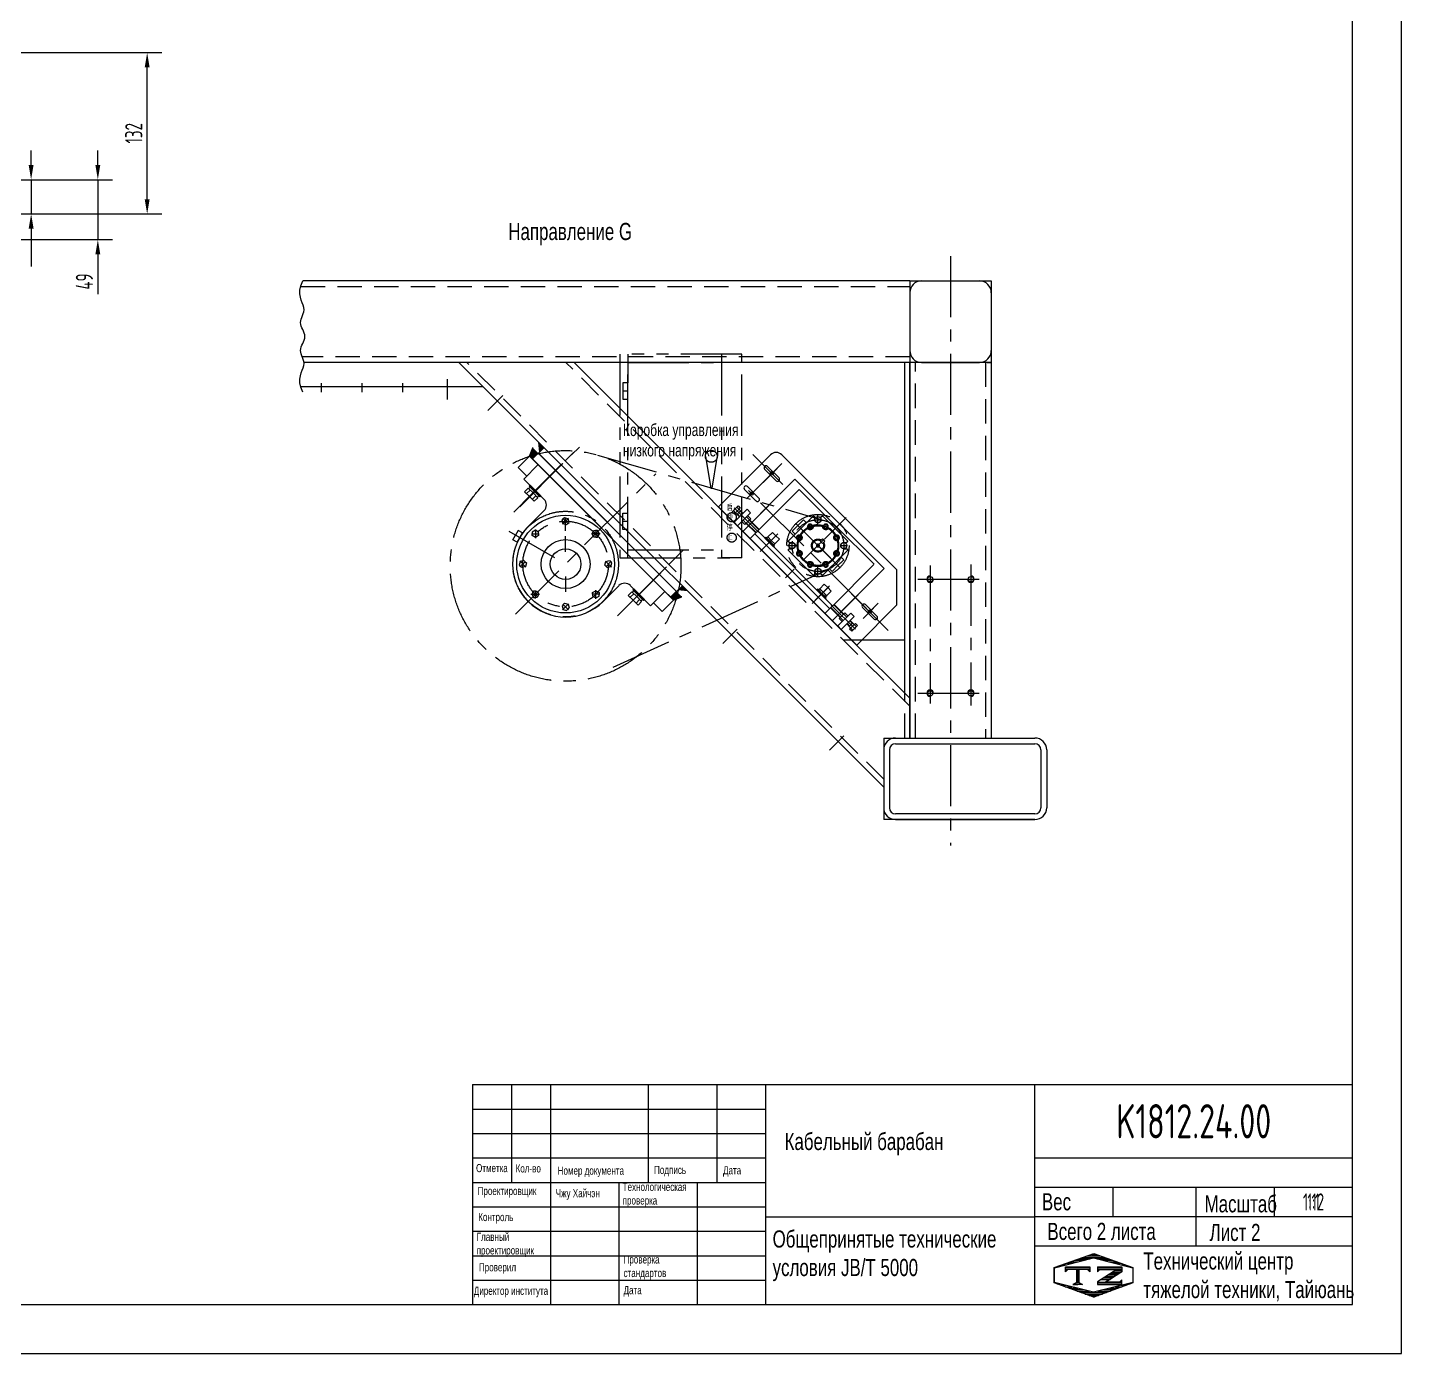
# Model space of a CAD drawing. Header units: millimetres. Extents: x 0 to 10092, y -1 to 7128.
# Drawn here: x 6719 to 10092, y 0 to 3254 of the extents above; entities that cross this region are included whole.
import ezdxf
from ezdxf.enums import TextEntityAlignment as Align

# ---------------------------------------------------------------- set-up
doc = ezdxf.new("R2010")
doc.units = ezdxf.units.MM
doc.header["$LTSCALE"] = 120
for name, pattern in [('F', [0.75, 0.5, -0.25]), ('G', [2, 1.25, -0.25, 0.25, -0.25]), ('K', [2.5, 1.25, -0.25, 0.25, -0.25, 0.25, -0.25])]:
    doc.linetypes.add(name, pattern=pattern)
for name, color, linetype in [('01', 7, 'Continuous'), ('02', 1, 'Continuous'), ('04', 2, 'F'), ('05', 4, 'G'), ('07', 6, 'K'), ('08', 1, 'Continuous'), ('11', 3, 'Continuous'), ('THICK', 7, 'Continuous')]:
    doc.layers.add(name, color=color, linetype=linetype)
doc.styles.get("Standard").update_dxf_attribs({"font": 'isocp', "width": 0.707, "bigfont": 'intecad.shx'})

# ---------------------------------------------------------------- blocks, each defined once
blk = doc.blocks.new('*X22')
at = {"color": 0}
for p, q in [((122.34, 4.5), (123.72, 4.5)), ((122.82, 4.8), (123.24, 4.8))]:
    blk.add_line(p, q, dxfattribs=at)
blk = doc.blocks.new('*X21')
at = {"color": 0}
for p, q in [((120.53, 7.8), (125.53, 7.8)), ((120.53, 7.5), (125.53, 7.5)), ((120.53, 7.2), (120.79, 7.2)), ((125.27, 7.2), (125.53, 7.2))]:
    blk.add_line(p, q, dxfattribs=at)
blk = doc.blocks.new('*X20')
at = {"color": 0}
for p, q in [((120.66, 8.7), (121.92, 8.7)), ((121.52, 9), (123.12, 9)), ((122.38, 9.3), (124.32, 9.3)), ((123.24, 9.6), (125.52, 9.6)), ((124.1, 9.9), (128.52, 9.9)), ((124.97, 10.2), (127.67, 10.2)), ((125.83, 10.5), (126.82, 10.5)), ((127.02, 9.6), (129.37, 9.6)), ((128.22, 9.3), (130.22, 9.3)), ((129.42, 9), (131.07, 9)), ((130.62, 8.7), (131.92, 8.7)), ((118.22, 7.8), (118.32, 7.8)), ((118.22, 7.5), (118.27, 7.5)), ((118.22, 7.2), (118.27, 7.2)), ((118.22, 6.9), (118.27, 6.9)), ((118.22, 6.6), (118.27, 6.6)), ((118.22, 6.3), (118.27, 6.3)), ((118.22, 6), (118.27, 6)), ((118.22, 5.7), (118.27, 5.7)), ((118.94, 8.1), (119.52, 8.1)), ((119.8, 8.4), (120.72, 8.4)), ((131.82, 8.4), (132.77, 8.4)), ((133.02, 8.1), (133.62, 8.1)), ((134.22, 7.8), (134.32, 7.8)), ((134.27, 7.5), (134.32, 7.5)), ((134.27, 7.2), (134.32, 7.2)), ((134.27, 6.9), (134.32, 6.9)), ((134.27, 6.6), (134.32, 6.6)), ((134.27, 6.3), (134.32, 6.3)), ((134.27, 6), (134.32, 6)), ((134.27, 5.7), (134.32, 5.7)), ((118.22, 5.4), (118.27, 5.4)), ((118.22, 5.1), (118.27, 5.1)), ((118.22, 4.8), (118.27, 4.8)), ((118.79, 4.5), (119.42, 4.5)), ((119.61, 4.2), (120.62, 4.2)), ((120.43, 3.9), (121.82, 3.9)), ((121.26, 3.6), (123.02, 3.6)), ((122.08, 3.3), (124.22, 3.3)), ((122.91, 3), (125.42, 3)), ((127.12, 3), (129.7, 3)), ((128.32, 3.3), (130.51, 3.3)), ((129.52, 3.6), (131.32, 3.6)), ((130.72, 3.9), (132.14, 3.9)), ((131.92, 4.2), (132.95, 4.2)), ((133.12, 4.5), (133.76, 4.5)), ((134.27, 5.4), (134.32, 5.4)), ((134.27, 5.1), (134.32, 5.1)), ((134.27, 4.8), (134.32, 4.8)), ((123.73, 2.7), (128.89, 2.7)), ((124.55, 2.4), (128.07, 2.4)), ((125.38, 2.1), (127.26, 2.1)), ((126.2, 1.8), (126.45, 1.8))]:
    blk.add_line(p, q, dxfattribs=at)
blk = doc.blocks.new('*X23')
at = {"color": 0}
for p, q in [((127.06, 7.8), (132.06, 7.8)), ((127.06, 7.5), (132.06, 7.5)), ((127.06, 7.2), (127.32, 7.2)), ((128.3, 5.7), (130.1, 5.7)), ((128.77, 6), (130.57, 6)), ((129.23, 6.3), (131.04, 6.3)), ((129.7, 6.6), (131.51, 6.6)), ((130.16, 6.9), (131.98, 6.9)), ((130.62, 7.2), (132.06, 7.2)), ((127.84, 5.4), (129.64, 5.4))]:
    blk.add_line(p, q, dxfattribs=at)
blk = doc.blocks.new('*X24')
at = {"color": 0}
for p, q in [((127.06, 4.8), (132.06, 4.8)), ((127.06, 4.5), (132.06, 4.5)), ((131.84, 5.1), (132.06, 5.1))]:
    blk.add_line(p, q, dxfattribs=at)
blk = doc.blocks.new('A$C5E6C1A89')
for p, q in [((0, 6), (3, 7.7)), ((0, 6), (3, 4.2)), ((3, 11.1), (6, 9.4)), ((3, 11.1), (3, 7.7)), ((3, 4.2), (3, 0.8)), ((3, 0.8), (6, 2.5)), ((6, 9.4), (9, 11.1)), ((6, 2.5), (9, 0.8)), ((9, 11.1), (9, 7.7)), ((9, 7.7), (11.9, 6)), ((9, 4.2), (11.9, 6)), ((9, 4.2), (9, 0.8))]:
    blk.add_line(p, q)
blk.add_circle((6, 6), 5.97)
blk = doc.blocks.new('ERWEREW')
at = {"layer": '07', "color": 6, "linetype": 'K'}
for p, q in [((2796.8, 3814.4), (2879.9, 3814.4)), ((2778.8, 3796.4), (2778.8, 3713.3)), ((2788.4, 3794), (2783.9, 3798.5)), ((2799.4, 3793.8), (2787.5, 3805.7)), ((2799.1, 3804.8), (2794.7, 3809.3)), ((2875.9, 3792.4), (2890.6, 3807.1)), ((2877.8, 3805.1), (2882, 3809.3)), ((2888.6, 3794.4), (2892.8, 3798.5)), ((2897.9, 3796.4), (2897.9, 3713.3)), ((2795.3, 3754.9), (2883.1, 3754.9)), ((2834.4, 3774.3), (2834.4, 3766.3)), ((2834.4, 3774.3), (2842.3, 3774.3)), ((2834.4, 3766.3), (2842.3, 3766.3)), ((2842.3, 3774.3), (2842.3, 3766.3)), ((2783.9, 3711.2), (2788, 3715.3)), ((2785.8, 3702.3), (2801.1, 3717.6)), ((2891, 3702.2), (2875.5, 3717.7)), ((2892.8, 3711.2), (2888.3, 3715.7)), ((2794.7, 3700.4), (2798.8, 3704.6)), ((2796.8, 3695.3), (2879.9, 3695.3)), ((2882, 3700.4), (2877.5, 3704.9))]:
    blk.add_line(p, q, dxfattribs=at)
for radius in [50.8, 3.42]:
    blk.add_circle((2838.3, 3754.9), radius, dxfattribs=at)
for centre, radius, start, end in [((2796.8, 3811.4), 3, 90, 225), ((2879.9, 3811.4), 3, 315, 90), ((2781.8, 3796.4), 3, 45, 180), ((2838.3, 3754.9), 63.5, 122.1372, 146.9016), ((2793.4, 3799.8), 7.63, 221.5539, 48.4461), ((2791.4, 3774.3), 8.03, 252.0316, 62.9684), ((2838.3, 3754.9), 50.8, 119.2343, 150.7657), ((2838.3, 3754.9), 48.8, 121.4553, 148.5447), ((2818.9, 3801.8), 8.03, 207.0316, 17.9684), ((2838.3, 3754.9), 50.8, 74.2343, 105.7657), ((2838.3, 3754.9), 48.8, 76.4553, 103.5447), ((2857.8, 3801.8), 8.03, 162.0316, 332.9684), ((2838.3, 3754.9), 50.8, 29.2343, 60.7657), ((2838.3, 3754.9), 48.8, 31.4553, 58.5447), ((2838.3, 3754.9), 63.5, 29.6063, 58.3724), ((2883.2, 3799.8), 7.62, 135, 315), ((2885.3, 3774.3), 8.03, 117.0316, 287.9684), ((2894.9, 3796.4), 3, 0, 135), ((2838.3, 3754.9), 50.8, 164.2343, 195.7657), ((2838.3, 3754.9), 48.8, 166.4553, 193.5447), ((2838.3, 3754.9), 15.9, 104.5232, 75.4768), ((2838.3, 3754.9), 13.9, 106.6736, 73.3264), ((2838.3, 3754.9), 48.8, 346.4553, 13.5447), ((2838.3, 3754.9), 50.8, 344.2343, 15.7657), ((2781.8, 3713.3), 3, 180, 315), ((2838.3, 3754.9), 63.5, 208.4941, 235.3568), ((2793.4, 3710), 7.62, 315, 135), ((2791.4, 3735.4), 8.03, 297.0316, 107.9684), ((2838.3, 3754.9), 50.8, 209.2343, 240.7657), ((2838.3, 3754.9), 48.8, 211.4553, 238.5447), ((2818.9, 3707.9), 8.03, 342.0316, 152.9684), ((2857.8, 3707.9), 8.03, 27.0316, 197.9684), ((2838.3, 3754.9), 50.8, 299.2343, 330.7657), ((2838.3, 3754.9), 48.8, 301.4553, 328.5447), ((2838.3, 3754.9), 63.5, 301.38, 325.029), ((2883.2, 3710), 7.63, 41.5539, 228.4461), ((2885.3, 3735.4), 8.03, 72.0316, 242.9684), ((2894.9, 3713.3), 3, 225, 0), ((2796.8, 3698.3), 3, 135, 270), ((2838.3, 3754.9), 50.8, 254.2343, 285.7657), ((2838.3, 3754.9), 48.8, 256.4553, 283.5447), ((2879.9, 3698.3), 3, 270, 45)]:
    blk.add_arc(centre, radius, start, end, dxfattribs=at)
for p, rotation in [((2797.4, 3768.3), 90), ((2818.9, 3793.3), 45), ((2876.8, 3774.3), 315), ((2799.8, 3735.4), 135), ((2824.9, 3713.9), 180), ((2857.8, 3716.4), 225), ((2879.3, 3741.4), 270)]:
    blk.add_blockref('A$C5E6C1A89', p, dxfattribs=dict(at, rotation=rotation))
blk.add_blockref('A$C5E6C1A89', (2851.8, 3795.8), dxfattribs=at)

msp = doc.modelspace()

# ---------------------------------------------------------------- hatches: boundary and pattern name
at = {"layer": '01', "linetype": 'Continuous'}
for points in [[(7987.5, 2223.5), (7976.6, 2212.7), (7974.4, 2236.6)], [(7972.7, 2210), (7961.9, 2199.2), (7959.6, 2223.1)], [(8325.2, 1857.5), (8312.1, 1870.6), (8301.3, 1859.7)], [(8340, 1871), (8326.9, 1884.1), (8316.1, 1873.2)]]:
    msp.add_hatch(color=7, dxfattribs=at).paths.add_polyline_path(points)
at = {"layer": '01'}
for points in [[(7958.9, 2195.5), (7962.2, 2198.8), (7959.9, 2222.7), (7951.8, 2202.6)], [(8305.3, 1849), (8298.3, 1856.1), (8301.6, 1859.4), (8325.5, 1857.2)]]:
    msp.add_hatch(color=7, dxfattribs=at).paths.add_polyline_path(points)
at = {"layer": '07', "linetype": 'K'}
for points in [[(7973, 2209.7), (7962.2, 2198.8), (7959.9, 2222.7)], [(8325.5, 1857.2), (8312.4, 1870.3), (8301.6, 1859.4)]]:
    msp.add_hatch(color=7, dxfattribs=at).paths.add_polyline_path(points)

# ---------------------------------------------------------------- linework, layer by layer
at = {"color": 7}
msp.add_line((8695.6, 1835), (8511.8, 2018.8), dxfattribs=at)
at = {"layer": '01', "color": 7}
for p, q in [((8885, 2632.4), (7395, 2632.4)), ((8885, 2632.4), (8871, 2632.4)), ((8885, 2632.4), (8885, 2461.4)), ((8885, 2632.4), (8914, 2632.4)), ((8885, 2632.4), (8885, 1510.4)), ((8985, 2632.9), (9085, 2632.9)), ((9085, 2632.9), (9085, 2431.9)), ((8885, 2603.4), (8885, 2602.4)), ((9085, 2603.4), (9085, 2461.4)), ((8885, 2432.4), (7397.8, 2432.4)), ((8821, 1389.5), (7778, 2432.4)), ((9085, 2432.4), (8885, 2432.4)), ((8885, 1510.4), (8885, 2432.4)), ((9056, 2432.4), (8914, 2432.4)), ((9056, 2432.4), (8914, 2432.4)), ((9056, 2432.4), (8914, 2432.4)), ((9085, 2432.4), (9085, 1510.4)), ((7838, 2372.4), (7390, 2372.4)), ((7923.5, 2174.3), (7951.8, 2202.6)), ((7951.8, 2202.6), (7959.9, 2222.7)), ((7973, 2181.4), (7951.8, 2202.6)), ((8298, 1856.4), (7958.5, 2195.8)), ((8312.7, 1869.9), (7973.3, 2209.3)), ((7944.7, 2153.1), (7923.5, 2174.3)), ((7937.7, 2146), (7973, 2181.4)), ((8284.1, 1870.3), (7973, 2181.4)), ((7987.1, 2096.5), (7937.7, 2146)), ((7953.1, 2126.3), (7949.6, 2122.8)), ((7952.9, 2130.8), (7950.7, 2128.7)), ((7950.7, 2128.7), (7963.8, 2115.6)), ((7965.9, 2117.7), (7952.9, 2130.8)), ((7963.8, 2115.6), (7953.1, 2126.3)), ((7954.1, 2129.6), (7965.9, 2117.7)), ((8603, 2145.4), (8475.7, 2018.1)), ((8822.2, 1926.2), (8603, 2145.4)), ((7939.6, 2115.1), (7948.4, 2123.9)), ((7951.4, 2103.2), (7939.6, 2115.1)), ((7953.2, 2119.2), (7944.4, 2110.3)), ((7948.4, 2123.9), (7960.3, 2112.1)), ((7951.4, 2103.2), (7963.3, 2091.4)), ((7967.4, 2105), (7958.5, 2096.2)), ((7972.1, 2100.2), (7960.3, 2112.1)), ((7963.3, 2091.4), (7972.1, 2100.2)), ((7963.8, 2115.6), (7974.5, 2104.9)), ((7976.9, 2102.5), (7963.8, 2115.6)), ((7977.8, 2105.9), (7965.9, 2117.7)), ((7965.9, 2117.7), (7979, 2104.7)), ((7974.5, 2104.9), (7971, 2101.4)), ((7979, 2104.7), (7976.9, 2102.5)), ((7948.3, 2029.4), (7987.1, 2068.2)), ((8456.3, 2072.9), (8449.2, 2065.8)), ((8449.2, 2065.8), (8454.5, 2060.5)), ((8457.3, 2063.4), (8452, 2068.7)), ((8485.6, 2071.8), (8453.8, 2040)), ((8454.5, 2060.5), (8461.6, 2067.6)), ((8456.3, 2072.9), (8463.4, 2080)), ((8457.3, 2063.4), (8467.2, 2053.5)), ((8465.8, 2071.8), (8460.5, 2077.2)), ((8461, 2059.7), (8465.3, 2063.9)), ((8468.7, 2074.7), (8461.6, 2067.6)), ((8462.3, 2031.5), (8494.1, 2063.4)), ((8463.4, 2080), (8468.7, 2074.7)), ((8469.5, 2068.1), (8465.3, 2063.9)), ((8465.8, 2071.8), (8475.7, 2061.9)), ((8494.1, 2063.4), (8485.6, 2071.8)), ((8031.5, 2045.1), (8034.5, 2048.1)), ((8033.9, 2036.1), (8031.5, 2045.1)), ((8042.8, 2033.8), (8033.9, 2036.1)), ((8037.5, 2051.1), (8034.5, 2048.1)), ((8046.5, 2048.7), (8037.5, 2051.1)), ((8040.2, 2019.4), (8040.2, 2050.3)), ((8045.8, 2036.8), (8042.8, 2033.8)), ((8045.8, 2036.8), (8048.9, 2039.8)), ((8048.9, 2039.8), (8046.5, 2048.7)), ((8453.8, 2040), (8462.3, 2031.5)), ((8480.5, 2034.5), (8472.9, 2042.1)), ((8483.4, 2037.3), (8475.7, 2045)), ((8487.6, 2041.6), (8480.5, 2034.5)), ((8483.4, 2037.3), (8506.8, 2013.9)), ((8491.8, 2045.8), (8484.2, 2053.5)), ((8494.7, 2048.7), (8487, 2056.3)), ((8487.6, 2041.6), (8494.7, 2048.7)), ((8491.8, 2045.8), (8515.3, 2022.4)), ((8596.2, 2017.8), (8610.4, 2031.9)), ((8603.3, 2010.7), (8617.4, 2024.9)), ((8624.5, 2046.1), (8610.4, 2031.9)), ((8631.6, 2039), (8617.4, 2024.9)), ((8624.5, 2046.1), (8631.6, 2039)), ((7965.9, 2020.6), (7957.9, 2015.9)), ((7957.9, 2015.9), (7957.9, 2011.7)), ((7957.9, 2007.4), (7957.9, 2011.7)), ((7965.9, 2002.8), (7957.9, 2007.4)), ((7973.9, 2015.9), (7965.9, 2020.6)), ((7973.9, 2007.4), (7965.9, 2002.8)), ((7973.9, 2011.7), (7973.9, 2015.9)), ((7973.9, 2011.7), (7973.9, 2007.4)), ((8105.5, 2011.7), (8110.2, 2019.7)), ((8110.2, 2003.7), (8105.5, 2011.7)), ((8110.2, 2019.7), (8114.4, 2019.7)), ((8114.4, 2003.7), (8110.2, 2003.7)), ((8118.7, 2019.7), (8114.4, 2019.7)), ((8114.4, 2003.7), (8118.7, 2003.7)), ((8123.3, 2011.7), (8118.7, 2019.7)), ((8118.7, 2003.7), (8123.3, 2011.7)), ((8506.8, 2013.9), (8511.1, 2018.1)), ((8515.3, 2022.4), (8511.1, 2018.1)), ((8531.6, 2003.3), (8529.5, 2001.1)), ((8529.5, 2001.1), (8540.1, 1990.5)), ((8542.2, 1992.7), (8531.6, 2003.3)), ((8536.5, 2004.2), (8533.6, 2001.3)), ((8533.6, 2001.3), (8542.2, 1992.7)), ((8545.1, 1995.6), (8536.5, 2004.2)), ((8547.9, 2015.3), (8536.6, 2004)), ((8536.6, 2004), (8545.1, 1995.6)), ((8550.7, 1979.9), (8540.1, 1990.5)), ((8542.2, 1992.7), (8552.8, 1982)), ((8550.8, 1984), (8542.2, 1992.7)), ((8545.1, 1995.6), (8553.7, 1986.9)), ((8553.6, 1987.1), (8545.1, 1995.6)), ((8556.4, 2006.9), (8547.9, 2015.3)), ((8564.9, 1998.4), (8553.6, 1987.1)), ((8556.4, 2006.9), (8564.9, 1998.4)), ((8596.2, 2017.8), (8603.3, 2010.7)), ((8552.8, 1982), (8550.7, 1979.9)), ((8553.7, 1986.9), (8550.8, 1984)), ((7928.9, 1943.7), (7926.5, 1934.8)), ((7926.5, 1934.8), (7929.5, 1931.8)), ((7937.8, 1946.1), (7928.9, 1943.7)), ((7932.5, 1928.8), (7929.5, 1931.8)), ((7941.5, 1931.1), (7932.5, 1928.8)), ((7940.8, 1943.1), (7937.8, 1946.1)), ((7940.8, 1943.1), (7943.9, 1940.1)), ((7943.9, 1940.1), (7941.5, 1931.1)), ((8136.5, 1934.8), (8138.9, 1943.7)), ((8139.5, 1931.8), (8136.5, 1934.8)), ((8138.9, 1943.7), (8147.8, 1946.1)), ((8139.5, 1931.8), (8142.5, 1928.8)), ((8142.5, 1928.8), (8151.5, 1931.1)), ((8147.8, 1946.1), (8150.8, 1943.1)), ((8153.9, 1940.1), (8150.8, 1943.1)), ((8151.5, 1931.1), (8153.9, 1940.1)), ((8687.5, 1926.5), (8701.7, 1940.6)), ((8694.6, 1919.4), (8687.5, 1926.5)), ((8694.6, 1919.4), (8708.8, 1933.6)), ((8822.2, 1926.2), (8694.9, 1798.9)), ((8715.8, 1954.8), (8701.7, 1940.6)), ((8722.9, 1947.7), (8708.8, 1933.6)), ((8722.9, 1947.7), (8715.8, 1954.8)), ((7961.7, 1871.2), (7957.1, 1863.2)), ((7957.1, 1863.2), (7961.7, 1855.2)), ((7965.9, 1871.2), (7961.7, 1871.2)), ((7961.7, 1855.2), (7965.9, 1855.2)), ((7965.9, 1871.2), (7970.2, 1871.2)), ((7970.2, 1855.2), (7965.9, 1855.2)), ((7970.2, 1871.2), (7974.8, 1863.2)), ((7974.8, 1863.2), (7970.2, 1855.2)), ((8106.4, 1867.5), (8114.4, 1872.1)), ((8106.4, 1863.2), (8106.4, 1867.5)), ((8106.4, 1863.2), (8106.4, 1858.9)), ((8106.4, 1858.9), (8114.4, 1854.3)), ((8114.4, 1872.1), (8122.4, 1867.5)), ((8114.4, 1854.3), (8122.4, 1858.9)), ((8122.4, 1867.5), (8122.4, 1863.2)), ((8122.4, 1858.9), (8122.4, 1863.2)), ((8132.1, 1845.5), (8171, 1884.4)), ((8194.1, 1860.5), (8203, 1869.4)), ((8206, 1848.7), (8194.1, 1860.5)), ((8207.8, 1864.6), (8198.9, 1855.8)), ((8199.3, 1884.4), (8248.8, 1834.9)), ((8203, 1869.4), (8214.8, 1857.5)), ((8207.7, 1871.7), (8204.2, 1868.2)), ((8207.4, 1876.3), (8205.3, 1874.1)), ((8205.3, 1874.1), (8218.4, 1861.1)), ((8220.5, 1863.2), (8207.4, 1876.3)), ((8218.4, 1861.1), (8207.7, 1871.7)), ((8208.6, 1875), (8220.5, 1863.2)), ((8226.7, 1845.7), (8214.8, 1857.5)), ((8218.4, 1861.1), (8229.1, 1850.4)), ((8231.5, 1848), (8218.4, 1861.1)), ((8232.3, 1851.3), (8220.5, 1863.2)), ((8220.5, 1863.2), (8233.6, 1850.1)), ((8248.8, 1834.9), (8284.1, 1870.3)), ((8284.1, 1870.3), (8305.3, 1849)), ((8301.6, 1859.4), (8325.5, 1857.2)), ((8305.3, 1849), (8325.5, 1857.2)), ((8658.9, 1876), (8656.7, 1873.9)), ((8656.7, 1873.9), (8667.3, 1863.3)), ((8669.5, 1865.4), (8658.9, 1876)), ((8663.7, 1876.9), (8660.8, 1874)), ((8660.8, 1874), (8669.5, 1865.4)), ((8672.4, 1868.3), (8663.7, 1876.9)), ((8675.2, 1888.1), (8663.9, 1876.8)), ((8663.9, 1876.8), (8672.4, 1868.3)), ((8677.9, 1852.6), (8667.3, 1863.3)), ((8669.5, 1865.4), (8680.1, 1854.8)), ((8678.1, 1856.7), (8669.5, 1865.4)), ((8672.4, 1868.3), (8681, 1859.6)), ((8680.8, 1859.8), (8672.4, 1868.3)), ((8683.7, 1879.6), (8675.2, 1888.1)), ((8681, 1859.6), (8678.1, 1856.7)), ((8692.2, 1871.1), (8680.8, 1859.8)), ((8683.7, 1879.6), (8692.2, 1871.1)), ((8034.5, 1838.1), (8031.5, 1835.1)), ((8031.5, 1835.1), (8033.9, 1826.1)), ((8033.9, 1826.1), (8042.8, 1823.8)), ((8034.5, 1838.1), (8037.5, 1841.1)), ((8037.5, 1841.1), (8046.5, 1838.7)), ((8042.8, 1823.8), (8045.8, 1826.8)), ((8048.9, 1829.8), (8045.8, 1826.8)), ((8046.5, 1838.7), (8048.9, 1829.8)), ((8206, 1848.7), (8217.9, 1836.8)), ((8221.9, 1850.5), (8213.1, 1841.6)), ((8217.9, 1836.8), (8226.7, 1845.7)), ((8229.1, 1850.4), (8225.5, 1846.8)), ((8233.6, 1850.1), (8231.5, 1848)), ((8255.8, 1842), (8277.1, 1820.8)), ((8277.1, 1820.8), (8305.3, 1849)), ((8680.1, 1854.8), (8677.9, 1852.6)), ((8690.7, 1830), (8699.2, 1838.5)), ((8721.8, 1798.9), (8690.7, 1830)), ((8730.3, 1807.4), (8699.2, 1838.5)), ((8708.4, 1785.5), (8740.2, 1817.3)), ((8725.5, 1817.9), (8711.3, 1803.7)), ((8711.3, 1803.7), (8719, 1796.1)), ((8748.7, 1808.8), (8716.8, 1777)), ((8725.5, 1817.9), (8733.1, 1810.2)), ((8740.2, 1780.5), (8730.3, 1790.4)), ((8736.5, 1784.2), (8740.7, 1788.5)), ((8748.7, 1789), (8738.8, 1798.9)), ((8740.2, 1817.3), (8748.7, 1808.8)), ((8744.9, 1792.7), (8740.7, 1788.5)), ((8751.5, 1791.8), (8744.4, 1784.8)), ((8748.7, 1789), (8754, 1783.7)), ((8756.8, 1786.5), (8751.5, 1791.8)), ((8716.8, 1777), (8708.4, 1785.5)), ((8737.3, 1777.7), (8744.4, 1784.8)), ((8742.6, 1772.4), (8737.3, 1777.7)), ((8740.2, 1780.5), (8745.5, 1775.2)), ((8749.7, 1779.5), (8742.6, 1772.4)), ((8749.7, 1779.5), (8756.8, 1786.5)), ((8873, 1750.5), (8742.8, 1750.5)), ((8821, 1510.4), (8821, 1310.4)), ((8835, 1481.4), (8835, 1339.4)), ((9207, 1481.4), (9207, 1339.4)), ((9221, 1481.4), (9221, 1339.4)), ((9192, 1324.4), (8850, 1324.4)), ((9192, 1310.4), (8821, 1310.4)), ((9192, 1310.4), (8850, 1310.4)), ((9192, 1310.4), (8850, 1310.4))]:
    msp.add_line(p, q, dxfattribs=at)
at = {"layer": '01', "color": 7, "linetype": 'Continuous'}
for p, q in [((8914, 2632.4), (9056, 2632.4)), ((8742.3, 1751), (8060.9, 2432.4)), ((8873, 1620.3), (8873, 2432.4)), ((8914, 2432.4), (9056, 2432.4)), ((8914, 2432.4), (9056, 2432.4)), ((7976.6, 2212.7), (7974.4, 2236.6)), ((7958.5, 2195.8), (7972.7, 2210)), ((7961.9, 2199.2), (7959.6, 2223.1)), ((8312.4, 1870.3), (7973, 2209.7)), ((7973.3, 2209.3), (7987.5, 2223.5)), ((8542.9, 2205.5), (8415.6, 2078.2)), ((8726.7, 2049.9), (8571.2, 2205.5)), ((8557, 2141.9), (8528.7, 2170.1)), ((8535.8, 2177.2), (8564.1, 2148.9)), ((8486.3, 2127.7), (8514.6, 2099.4)), ((8507.5, 2092.4), (8479.3, 2120.6)), ((8613.6, 2120.6), (8511.8, 2018.8)), ((8705.5, 2028.7), (8613.6, 2120.6)), ((8755, 1738.8), (8415.6, 2078.2)), ((8705.5, 2028.7), (8797.4, 1936.8)), ((8726.7, 2049.9), (8853.3, 1923.4)), ((7910.4, 1997.3), (7916.9, 2008.6)), ((7921.1, 1991.1), (7910.4, 1997.3)), ((7923.4, 2019.9), (7916.9, 2008.6)), ((7921.1, 1991.1), (7934.1, 2013.7)), ((7934.1, 2013.7), (7923.4, 2019.9)), ((8511.8, 2018.8), (8493.4, 2000.4)), ((8688.6, 1827.9), (8504.7, 2011.7)), ((8796.7, 1936.1), (8694.9, 1834.3)), ((8853.3, 1837.1), (8853.3, 1923.4)), ((8298, 1856.4), (8312.1, 1870.6)), ((8301.3, 1859.7), (8325.2, 1857.5)), ((8312.7, 1869.9), (8326.9, 1884.1)), ((8695.6, 1835), (8677.2, 1816.6)), ((8853.3, 1837.1), (8755, 1738.8)), ((8769.2, 1830.7), (8797.4, 1802.4)), ((8804.5, 1809.5), (8776.2, 1837.8)), ((8885, 1608.3), (8742.3, 1751)), ((8821, 1510.4), (9192, 1510.4)), ((8850, 1496.4), (9192, 1496.4)), ((8850, 1310.4), (9192, 1310.4)), ((8850, 1310.4), (9192, 1310.4))]:
    msp.add_line(p, q, dxfattribs=at)
at = {"layer": '01', "color": 7}
for points in [[(9972, 120), (9972, 7008)], [(300, 120), (9972, 120)]]:
    msp.add_lwpolyline(points, dxfattribs=at)
for centre, radius in [((8546.4, 2159.5), 3.45), ((8496.9, 2110), 3.45), ((8040.2, 1937.4), 120), ((8659.6, 2046.3), 7.5), ((8596.1, 1982.8), 7.5), ((8723.1, 1982.8), 7.5), ((8659.6, 1919.3), 7.5), ((8786.8, 1820.1), 3.45)]:
    msp.add_circle(centre, radius, dxfattribs=at)
at = {"layer": '01', "color": 7, "linetype": 'Continuous'}
for centre, radius in [((8659.6, 1982.8), 50.8), ((8040.2, 1937.4), 60), ((8040.2, 1937.4), 37.5), ((8935, 1900.4), 6.62), ((9035, 1900.4), 6.62), ((8935, 1620.4), 6.62), ((9035, 1620.4), 6.62)]:
    msp.add_circle(centre, radius, dxfattribs=at)
at = {"layer": '01', "color": 7}
for centre, radius, start, end in [((8914, 2603.4), 29, 90, 180), ((9056, 2603.4), 29, 0, 90), ((8914, 2461.4), 29, 180, 270), ((9056, 2461.4), 29, 270, 0), ((7973, 2082.4), 20, 315, 45), ((8040.2, 1937.4), 130, 135, 315), ((8185.1, 1870.3), 20, 45, 135), ((8850, 1481.4), 29, 90, 180), ((8850, 1481.4), 15, 90, 180), ((9192, 1481.4), 29, 0, 90), ((9192, 1481.4), 15, 0, 90), ((8850, 1339.4), 29, 180, 270), ((8850, 1339.4), 15, 180, 270), ((9192, 1339.4), 15, 270, 0), ((9192, 1339.4), 29, 270, 0)]:
    msp.add_arc(centre, radius, start, end, dxfattribs=at)
at = {"layer": '01', "color": 7, "linetype": 'Continuous'}
for centre, radius, start, end in [((8557, 2191.3), 20, 45, 135), ((8532.3, 2173.7), 5, 45, 225), ((8482.8, 2124.2), 5, 45, 225), ((8560.6, 2145.4), 5, 225, 45), ((8511.1, 2095.9), 5, 225, 45), ((8772.7, 1834.3), 5, 45, 225), ((8801, 1806), 5, 225, 45)]:
    msp.add_arc(centre, radius, start, end, dxfattribs=at)
at = {"layer": '02', "color": 7}
for p, q in [((7390.3, 2620.4), (7395, 2632.4)), ((7387.9, 2600.5), (7388.1, 2609.8)), ((7389.2, 2592.2), (7387.9, 2600.5)), ((7388.1, 2609.8), (7390.3, 2620.4)), ((7391.3, 2584.9), (7389.2, 2592.2)), ((7393.8, 2578.4), (7391.3, 2584.9)), ((7396.1, 2572.5), (7393.8, 2578.4)), ((7397.7, 2567), (7396.1, 2572.5)), ((7398.1, 2561.7), (7397.7, 2567)), ((7389.5, 2529.9), (7390, 2534.2)), ((7390, 2525.7), (7389.5, 2529.9)), ((7390, 2534.2), (7391.2, 2538.5)), ((7391.2, 2538.5), (7392.8, 2542.9)), ((7392.8, 2542.9), (7394.6, 2547.4)), ((7394.6, 2547.4), (7396.3, 2552)), ((7396.3, 2552), (7397.6, 2556.8)), ((7397.6, 2556.8), (7398.1, 2561.7)), ((7391.2, 2521.4), (7390, 2525.7)), ((7393, 2517.1), (7391.2, 2521.4)), ((7395, 2512.9), (7393, 2517.1)), ((7397, 2508.6), (7395, 2512.9)), ((7398.7, 2504.3), (7397, 2508.6)), ((7400, 2500), (7398.7, 2504.3)), ((7400.4, 2495.8), (7400, 2500)), ((7400, 2491.5), (7400.4, 2495.8)), ((7389.5, 2461.6), (7390, 2465.9)), ((7390, 2465.9), (7391.2, 2470.2)), ((7391.2, 2470.2), (7393, 2474.4)), ((7393, 2474.4), (7395, 2478.7)), ((7395, 2478.7), (7397, 2483)), ((7397, 2483), (7398.7, 2487.2)), ((7398.7, 2487.2), (7400, 2491.5)), ((7390, 2457.3), (7389.5, 2461.6)), ((7391.2, 2453), (7390, 2457.3)), ((7392.8, 2448.7), (7391.2, 2453)), ((7394.6, 2444.2), (7392.8, 2448.7)), ((7396.3, 2439.6), (7394.6, 2444.2)), ((7397.6, 2434.8), (7396.3, 2439.6)), ((7398.1, 2429.8), (7397.6, 2434.8)), ((7397.7, 2424.6), (7398.1, 2429.8)), ((7387.9, 2391.1), (7389.2, 2399.3)), ((7389.2, 2399.3), (7391.3, 2406.6)), ((7391.3, 2406.6), (7393.8, 2413.2)), ((7393.8, 2413.2), (7396.1, 2419.1)), ((7396.1, 2419.1), (7397.7, 2424.6)), ((7388.1, 2381.8), (7387.9, 2391.1)), ((7390.3, 2371.2), (7388.1, 2381.8)), ((7395, 2359.1), (7390.3, 2371.2)), ((8468.1, 2054.3), (8461.9, 2060.5)), ((8474.9, 2061.1), (8468.7, 2067.3)), ((8507.7, 2014.7), (8484.2, 2038.2)), ((8514.5, 2021.5), (8491, 2045)), ((8691.5, 1830.9), (8715, 1807.4)), ((8698.3, 1837.7), (8721.8, 1814.2)), ((8731.1, 1791.3), (8737.3, 1785.1)), ((8737.9, 1798.1), (8744.1, 1791.9))]:
    msp.add_line(p, q, dxfattribs=at)
for points in [[(10092, 0), (10092, 7128)], [(0, 0), (10092, 0)]]:
    msp.add_lwpolyline(points, dxfattribs=at)
at = {"layer": '02', "color": 7, "linetype": 'Continuous'}
for centre, radius, start, end in [((8546.4, 2159.5), 4, 315, 225), ((8496.9, 2110), 4, 315, 225), ((8935, 1900.4), 8, 90, 0), ((9035, 1900.4), 8, 180, 90), ((8786.8, 1820.1), 4, 315, 225), ((8935, 1620.4), 8, 0, 270), ((9035, 1620.4), 8, 270, 180)]:
    msp.add_arc(centre, radius, start, end, dxfattribs=at)
at = {"layer": '04', "color": 7, "linetype": 'F'}
for p, q in [((7389.9, 2618.4), (8885, 2618.4)), ((7395, 2446.4), (7393.7, 2446.4)), ((8885, 2446.4), (7395, 2446.4)), ((8821, 1409.3), (7797.8, 2432.4)), ((8885, 1588.5), (8041.1, 2432.4)), ((8899, 1510.4), (8899, 2432.4)), ((8985, 2431.9), (9085, 2431.9)), ((9071, 2432.4), (9071, 1510.4)), ((8603, 2145.4), (8475.7, 2018.1)), ((8603, 2145.4), (8822.2, 1926.2)), ((8822.2, 1926.2), (8694.9, 1798.9)), ((8873, 1750.5), (8723, 1750.5)), ((8873, 1510.4), (8873, 1620.3))]:
    msp.add_line(p, q, dxfattribs=at)
at = {"layer": '05', "color": 7, "linetype": 'G'}
for p, q in [((8985, 2693.3), (8985, 1247)), ((7440, 2381), (7440, 2359.1)), ((7540, 2381), (7540, 2359.1)), ((7640, 2381), (7640, 2359.1)), ((7750, 2341.5), (7750, 2391.1)), ((7886.2, 2351.3), (7848.9, 2314)), ((7912.9, 2064.7), (8059.2, 2211)), ((7927.7, 2078.2), (8074, 2224.5)), ((7917.3, 1814.5), (8261.8, 2159.1)), ((7935.6, 2087.4), (8028.8, 2180.6)), ((8571.2, 2184.3), (8484.5, 2097.6)), ((8728.7, 2051.9), (8567.2, 1890.4)), ((8560.9, 2011.4), (8517.8, 1968.3)), ((8167.5, 1810.2), (8331.8, 1974.5)), ((8181.6, 1824.3), (8327.9, 1970.6)), ((8935, 1934), (8935, 1595.5)), ((9035, 1936), (9035, 1590.4)), ((8190.2, 1832.9), (8278.8, 1921.5)), ((8905, 1900.4), (9065, 1900.4)), ((8688.2, 1884.1), (8645.1, 1841)), ((8807.8, 1841.1), (8770.8, 1804.1)), ((8461.6, 1777.7), (8426.3, 1742.3)), ((8905, 1620.4), (9065, 1620.4)), ((8723.2, 1516), (8687.9, 1480.7))]:
    msp.add_line(p, q, dxfattribs=at)
at = {"layer": '05', "color": 7}
for p, q in [((8118.7, 2205), (8677.2, 2043.8)), ((8499.6, 2206.4), (8573.1, 2132.8)), ((7954.9, 2106.7), (8032.4, 2184.2)), ((8559.2, 2172.3), (8488.6, 2101.7)), ((8553.4, 2152.5), (8537.9, 2168.1)), ((7965.3, 2117.1), (7958.8, 2110.6)), ((7967.4, 2119.2), (7962.5, 2114.3)), ((8794.7, 1812.3), (8489.3, 2117.7)), ((8454.1, 2075.1), (8513.6, 2015.6)), ((8047.7, 2050), (8032.9, 2035.1)), ((8033.2, 2049.4), (8046.8, 2035.8)), ((8712.2, 1930.1), (8606.1, 2036.2)), ((8013.9, 1952.6), (7901.6, 2017.5)), ((7956.1, 2011.7), (7975.3, 2011.7)), ((7965.9, 2022.4), (7965.9, 2001.4)), ((8040.2, 1967.7), (8040.2, 2006)), ((8125.1, 2011.7), (8104.1, 2011.7)), ((8114.4, 2021.5), (8114.4, 2002.3)), ((8832.2, 1774.8), (8641.9, 1965.1)), ((7927.6, 1945), (7942.5, 1930.1)), ((7928.2, 1930.5), (7941.8, 1944)), ((8152.7, 1929.9), (8137.9, 1944.7)), ((8152.2, 1944.4), (8138.6, 1930.8)), ((8156.9, 1684.1), (8685.9, 1925)), ((8040.2, 1907.1), (8040.2, 1868.9)), ((7955.2, 1863.2), (7976.2, 1863.2)), ((7965.9, 1853.3), (7965.9, 1872.5)), ((8124.3, 1863.2), (8105.1, 1863.2)), ((8114.4, 1852.5), (8114.4, 1873.5)), ((8219.9, 1862.5), (8213.4, 1856)), ((8221.9, 1864.6), (8217.1, 1859.8)), ((8685.9, 1881.8), (8652.6, 1848.5)), ((8032.6, 1824.9), (8047.5, 1839.7)), ((8047.2, 1825.5), (8033.6, 1839)), ((8751.9, 1777.3), (8692.4, 1836.8)), ((8778.7, 1812), (8795.7, 1829))]:
    msp.add_line(p, q, dxfattribs=at)
at = {"layer": '05', "color": 7, "linetype": 'G'}
for centre, radius in [((8040.2, 1933), 283.1), ((8040.2, 1937.4), 129.6), ((8659.6, 1982.8), 76.4), ((8040.2, 1937.4), 105), ((8659.6, 1982.8), 63.5)]:
    msp.add_circle(centre, radius, dxfattribs=at)
at = {"layer": '07', "color": 7, "linetype": 'K'}
for p, q in [((8173, 2452.4), (8173, 1952.4)), ((8473, 2452.4), (8173, 2452.4)), ((8193, 2452.4), (8193, 2382.4)), ((8193, 2432.4), (8423, 2432.4)), ((8193, 1952.4), (8193, 2432.4)), ((8423, 2452.4), (8423, 1952.4)), ((8473, 1952.4), (8473, 2452.4)), ((8180.9, 2382.4), (8180.9, 2342.4)), ((8193, 2382.4), (8180.9, 2382.4)), ((8180.9, 2362.4), (8193, 2362.4)), ((8180.9, 2342.4), (8193, 2342.4)), ((7958.9, 2195.5), (7973, 2209.7)), ((7958.9, 2195.5), (7973, 2209.7)), ((7962.2, 2198.8), (7959.9, 2222.7)), ((8383.3, 2201.1), (8396.3, 2124.1)), ((8399.6, 2124.1), (8412.1, 2199.3)), ((8396.3, 2124.1), (8399.6, 2124.1)), ((8180.9, 2022.4), (8180.9, 2062.4)), ((8180.9, 2062.4), (8193, 2062.4)), ((8180.9, 2042.4), (8193, 2042.4)), ((8473, 2002.4), (8473, 2052.4)), ((8193, 2022.4), (8180.9, 2022.4)), ((8193, 1952.4), (8193, 2022.4)), ((8473, 1952.4), (8473, 2002.4)), ((8193, 1972.4), (8423, 1972.4)), ((8173, 1952.4), (8473, 1952.4)), ((8473, 1952.4), (8423, 1952.4)), ((8298.3, 1856.1), (8312.4, 1870.3))]:
    msp.add_line(p, q, dxfattribs=at)
at = {"layer": '07', "color": 7}
for p, q in [((7973, 2181.4), (7958.9, 2195.5)), ((7958.9, 2195.5), (7973, 2181.4)), ((8298.3, 1856.1), (8284.1, 1870.3))]:
    msp.add_line(p, q, dxfattribs=at)
at = {"layer": '07', "color": 7, "linetype": 'K'}
for centre, radius in [((8397.8, 2201.7), 14.5), ((8448, 2052.4), 11.2), ((8448, 2002.4), 11.2)]:
    msp.add_circle(centre, radius, dxfattribs=at)
at = {"layer": '08', "color": 7}
for p, q in [((6664.1, 3192.7), (7049.1, 3192.7)), ((7013.1, 2832.7), (7013.1, 3156.7)), ((6728.3, 2916.7), (6728.3, 2952.7)), ((6892, 2916.7), (6892, 2952.7)), ((6265.3, 2880.7), (6928, 2880.7)), ((6310.3, 2880.7), (6764.3, 2880.7)), ((6728.3, 2880.7), (6728.3, 2796.7)), ((6892, 2880.7), (6892, 2733.7)), ((6305.5, 2796.7), (7049.1, 2796.7)), ((6305.5, 2796.7), (6764.3, 2796.7)), ((6158.5, 2733.7), (6928, 2733.7)), ((6728.3, 2760.7), (6728.3, 2667.3)), ((6892, 2697.7), (6892, 2600))]:
    msp.add_line(p, q, dxfattribs=at)
for points in [[(7007.1, 3156.7), (7019.1, 3156.7), (7013.1, 3192.7)], [(6722.3, 2916.7), (6734.3, 2916.7), (6728.3, 2880.7)], [(6886, 2916.7), (6898, 2916.7), (6892, 2880.7)], [(7007.1, 2832.7), (7019.1, 2832.7), (7013.1, 2796.7)], [(6722.3, 2760.7), (6734.3, 2760.7), (6728.3, 2796.7)], [(6886, 2697.7), (6898, 2697.7), (6892, 2733.7)]]:
    msp.add_solid(points, dxfattribs=at)
at = {"layer": 'THICK', "color": 7}
for p, q in [((7812, 660), (7812, 120)), ((7812, 660), (9972, 660)), ((7908, 659.7), (7908, 660)), ((7908, 420), (7908, 660)), ((8004, 120), (8004, 660)), ((8244, 420), (8244, 660)), ((8412, 420), (8412, 660)), ((8532, 120), (8532, 660)), ((9192, 120), (9192, 660)), ((9972, 120), (9972, 660)), ((7812, 600), (8532, 600)), ((7812, 540), (8532, 540)), ((7812, 480), (8532, 480)), ((9192, 480), (9972, 480)), ((7812, 420), (8532, 420)), ((8172, 120), (8172, 420)), ((8364, 120), (8364, 420)), ((9192, 408), (9972, 408)), ((9384, 336), (9384, 408)), ((9588, 264), (9588, 408)), ((9780, 336), (9780, 408)), ((7812, 360), (8532, 360)), ((8532, 335.2), (9192, 335.2)), ((9192, 336), (9972, 336)), ((7812, 300), (8532, 300)), ((7812, 240), (8532, 240)), ((9192, 264), (9972, 264)), ((9239.5, 211.3), (9336.8, 245.1)), ((9336.8, 245.1), (9432.8, 211.3)), ((9239.5, 173.5), (9239.5, 211.3)), ((9240.2, 210.5), (9336.2, 234.5)), ((9240.2, 174.5), (9240.2, 210.5)), ((9267.3, 200.4), (9267.3, 212.4)), ((9267.3, 212.4), (9327.3, 212.4)), ((9273.3, 206.4), (9267.3, 200.4)), ((9321.3, 206.4), (9273.3, 206.4)), ((9294.6, 206.4), (9294.6, 173.5)), ((9297.3, 206.4), (9297.3, 173.5)), ((9300.3, 206.4), (9300.3, 173.5)), ((9327.3, 200.4), (9321.3, 206.4)), ((9327.3, 212.4), (9327.3, 200.4)), ((9336.2, 234.5), (9432.2, 210.5)), ((9345.6, 212.4), (9345.6, 200.4)), ((9345.6, 212.4), (9405.6, 212.4)), ((9345.6, 200.4), (9351.6, 206.4)), ((9392.9, 206.4), (9345.6, 175.8)), ((9351.6, 206.4), (9392.9, 206.4)), ((9405.6, 212.4), (9405.6, 200.4)), ((9432.2, 210.5), (9432.2, 174.5)), ((9432.8, 211.3), (9432.8, 173.5)), ((7812, 180), (8532, 180)), ((9336.8, 138.1), (9239.5, 173.5)), ((9336.2, 150.5), (9240.2, 174.5)), ((9297.3, 176.3), (9285.6, 169)), ((9285.6, 169), (9297.3, 169)), ((9297.3, 176.3), (9308.9, 169)), ((9308.9, 169), (9297.3, 169)), ((9432.2, 174.5), (9336.2, 150.5)), ((9432.8, 173.5), (9336.8, 138.1)), ((9345.6, 175.8), (9345.6, 169)), ((9345.6, 169), (9405.6, 169)), ((9374.9, 180.8), (9365.7, 175)), ((9399.6, 175), (9365.7, 175)), ((9405.6, 200.5), (9374.9, 180.8)), ((9405.6, 181), (9399.6, 175)), ((9405.6, 169), (9405.6, 181)), ((7812, 120), (9972, 120))]:
    msp.add_line(p, q, dxfattribs=at)

# ---------------------------------------------------------------- block references
at = {"layer": '01', "color": 7, "linetype": 'Continuous', "xscale": -1, "rotation": 315}
msp.add_blockref('ERWEREW', (8011.5, -2679.3), dxfattribs=at)
at = {"layer": 'THICK', "color": 7, "xscale": 12, "yscale": 12, "zscale": 12}
for name in ['*X20', '*X21', '*X23', '*X22', '*X24']:
    msp.add_blockref(name, (7820.9, 117.1), dxfattribs=at)

# ---------------------------------------------------------------- texts
at = {"layer": '02', "color": 7, "width": 0.605172}
msp.add_text('●', height=2.5, rotation=315, dxfattribs=at).set_placement((8714.2, 1939), (8715.2, 1937.9), align=Align.FIT)
at = {"layer": '05', "attachment_point": 1}
for s, insert, char_height in [('{\\fArial|b0|i0|c204|p34;\\C250;Направление \\fArial|b0|i0|c0|p34;G}', (7899.5, 2774.6), 42), ('{\\fArial|b0|i0|c204|p34;\\C250;Коробка управления\\Pнизкого напряжения}', (8181, 2281.6), 30), ('{\\fArial|b0|i0|c204|p34;\\C250;Кабельный барабан}', (8577.7, 541.4), 42), ('{\\fArial|b0|i0|c204|p34;\\C250;Отметка}', (7820.4, 465.1), 20), ('{\\fArial|b0|i0|c204|p34;\\C250;Кол-во}', (7917.5, 464.3), 20), ('{\\fArial|b0|i0|c204|p34;\\C250;документа}', (8087, 458.9), 20), ('{\\fArial|b0|i0|c204|p34;\\C250;Дата}', (8426.7, 459.7), 20), ('{\\fArial|b0|i0|c204|p34;\\C250;Проектировщик}', (7824.3, 408.9), 20), ('{\\fArial|b0|i0|c204|p34;\\C3;Чжу Хайчэн}', (8016.1, 403.5), 20), ('{\\fArial|b0|i0|c204|p34;\\C250;Технологическая\\Pпроверка}', (8180.2, 418.9), 20), ('{\\fArial|b0|i0|c204|p34;\\C250;Вес}', (9209.4, 393.4), 42), ('{\\fArial|b0|i0|c204|p34;\\C250;Масштаб}', (9608.7, 388.4), 42), ('{\\fArial|b0|i0|c204|p34;\\C250;Контроль}', (7825.8, 344.9), 20), ('{\\fArial|b0|i0|c204|p34;\\C250;Общепринятые технические \\Pусловия \\fArial|b0|i0|c0|p34;JB/T 5000}', (8548.3, 302.1), 42), ('{\\fArial|b0|i0|c204|p34;\\C250;Всего 2 листа}', (9222.9, 320.7), 42), ('{\\fArial|b0|i0|c204|p34;\\C250;Лист 2}', (9621, 318.2), 42), ('{\\fArial|b0|i0|c204|p34;\\C250;Главный\\Pпроектировщик}', (7822, 296.4), 20), ('{\\fArial|b0|i0|c204|p34;\\C250;Проверка\\Pстандартов}', (8182.5, 240.9), 20), ('{\\fArial|b0|i0|c204|p34;\\C250;Технический центр\\Pтяжелой техники, Тайюань}', (9458.3, 248.1), 42), ('{\\fArial|b0|i0|c204|p34;\\C250;Проверил}', (7827.4, 221.7), 20), ('{\\fArial|b0|i0|c204|p34;\\C250;Директор института}', (7815, 164), 20), ('{\\fArial|b0|i0|c204|p34;\\C250;Дата}', (8182.5, 165.5), 20)]:
    msp.add_mtext(s, dxfattribs=dict(at, insert=insert, char_height=char_height))
at = {"layer": '05', "char_height": 20, "attachment_point": 1}
for s, insert, width in [('{\\fArial|b0|i0|c204|p34;\\C250;Номер }', (8020.7, 458.9), 2.311), ('{\\fArial|b0|i0|c204|p34;\\C250;Подпись}', (8257.3, 460.5), 0.77)]:
    msp.add_mtext(s, dxfattribs=dict(at, insert=insert, width=width))
at = {"layer": '07', "color": 7, "linetype": 'K', "char_height": 14, "attachment_point": 1}
for s, insert, width in [('启动', (8436.2, 2082.5), 25.356), ('停止', (8436, 2033.6), 25.358)]:
    msp.add_mtext(s, dxfattribs=dict(at, insert=insert, width=width))
at = {"layer": '08', "color": 7, "char_height": 42, "attachment_point": 5, "rotation": 90}
for s, insert in [('132', (6980.1, 2994.7)), ('49', (6859, 2630.8))]:
    msp.add_mtext(s, dxfattribs=dict(at, insert=insert))
at = {"layer": '11', "color": 7}
for s, height, width, p, p2 in [('K1812.24.00', 84, 0.690823, (9391.8, 528), (9772.2, 528)), ('1:12', 42, 0.651478, (9849.9, 351), (9902.1, 351)), ('1:1', 42, 0.614783, (9861.2, 351), (9890.8, 351))]:
    msp.add_text(s, height=height, dxfattribs=dict(at, width=width)).set_placement(p, p2, align=Align.FIT)

doc.saveas('drawing.dxf')
